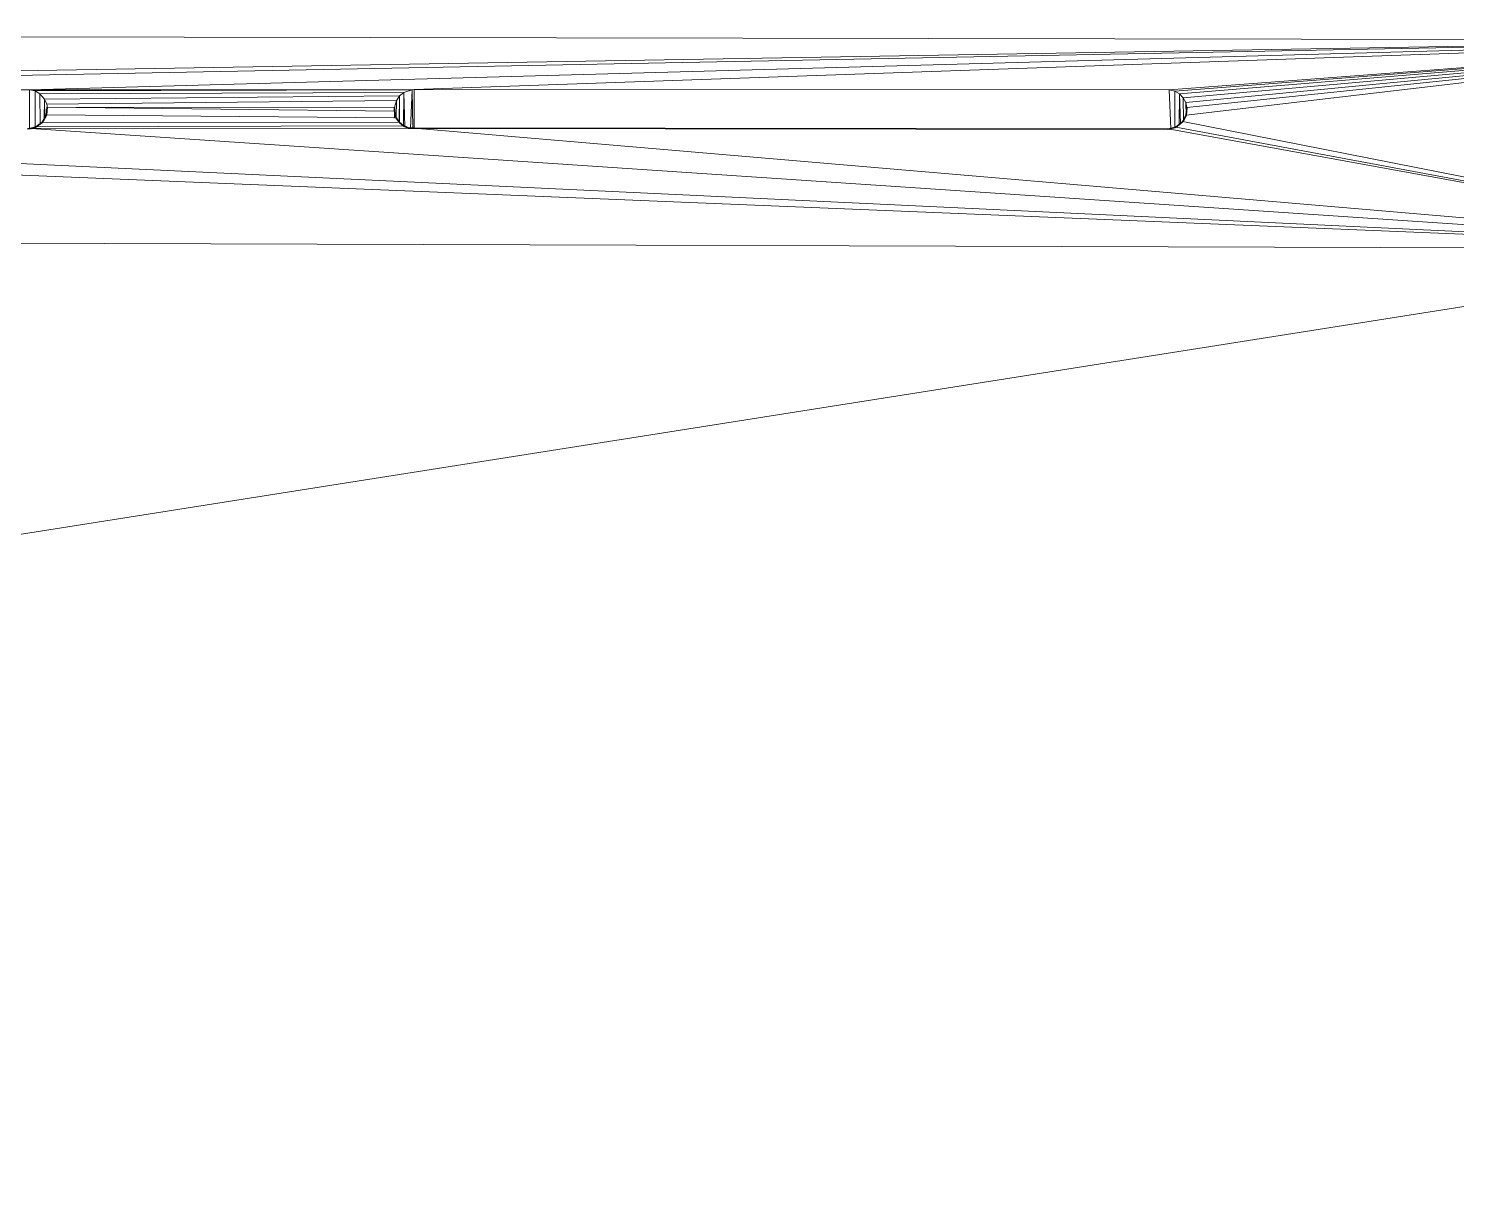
# Model space of a CAD drawing. Header units: inches. Extents: x 1 to 101, y 1 to 36.
# Drawn here: x 67.245 to 70.847, y 30.407 to 33.305 of the extents above; entities that cross this region are included whole.
import ezdxf

# ---------------------------------------------------------------- set-up
doc = ezdxf.new("R2010")
doc.units = ezdxf.units.IN
doc.header["$MEASUREMENT"] = 0
doc.layers.add('Default', color=7, linetype='Continuous')

msp = doc.modelspace()

# ---------------------------------------------------------------- linework, layer by layer
at = {"layer": 'Default', "color": 9, "lineweight": 0, "transparency": 33554687}
msp.add_line((71.7862, 33.2755), (55.9805, 33.3047), dxfattribs=at).dxf.unprotected_set("ltscale", 0)
at = {"layer": 'Default', "color": 9, "lineweight": 0, "true_color": 0xc7c7c7, "transparency": 33554687}
for p, q in [((55.9805, 33.3047), (71.7862, 33.2755)), ((71.7862, 33.2755), (64.3773, 33.1493)), ((64.3773, 33.1493), (71.7862, 33.2755)), ((65.3426, 33.1504), (71.7862, 33.2755)), ((71.7862, 33.2755), (65.3426, 33.1504)), ((71.7862, 33.2755), (67.2475, 33.1505)), ((67.2475, 33.1505), (71.7862, 33.2755)), ((71.7862, 33.2755), (68.2176, 33.1507)), ((67.2475, 33.1505), (65.3426, 33.1504)), ((68.2126, 33.1505), (67.2475, 33.1505)), ((68.2176, 33.1507), (68.2126, 33.1505))]:
    msp.add_line(p, q, dxfattribs=at).dxf.unprotected_set("ltscale", 0)
at = {"layer": 'Default', "color": 7, "lineweight": 15, "ltscale": 5.401311, "transparency": 33554687}
for p, q in [((71.7862, 33.2755), (55.9805, 33.3047)), ((71.7862, 33.2755), (64.3773, 33.1493)), ((65.3426, 33.1504), (71.7862, 33.2755)), ((71.7862, 33.2755), (67.2475, 33.1505)), ((68.2176, 33.1507), (71.7862, 33.2755)), ((71.7862, 33.2755), (70.1225, 33.15)), ((70.1363, 33.1466), (71.7862, 33.2755)), ((71.7862, 33.2755), (70.1481, 33.1398)), ((70.1579, 33.13), (71.7862, 33.2755)), ((71.7862, 33.2755), (70.1645, 33.1178)), ((70.1655, 33.0865), (71.7862, 33.2755)), ((70.1673, 33.1055), (71.7862, 33.2755)), ((67.2475, 33.1505), (65.3426, 33.1504)), ((67.2475, 33.0522), (67.2475, 33.1505)), ((67.2475, 33.1505), (67.2613, 33.1472)), ((67.2475, 33.1505), (68.2126, 33.1505)), ((68.2126, 33.1505), (67.2613, 33.1472)), ((67.2613, 33.1472), (67.2613, 33.0558)), ((67.2613, 33.1472), (67.2738, 33.1399)), ((68.1915, 33.1433), (67.2738, 33.1399)), ((67.2744, 33.0641), (67.2738, 33.1399)), ((67.2738, 33.1399), (67.2855, 33.1268)), ((68.1811, 33.1351), (68.1915, 33.1433)), ((68.1907, 33.0593), (68.1915, 33.1433)), ((68.1915, 33.1433), (68.2126, 33.1505)), ((68.1915, 33.1433), (68.1942, 33.0577)), ((68.2126, 33.1505), (68.2088, 33.0537)), ((68.2126, 33.1505), (68.2176, 33.1507)), ((68.2126, 33.1505), (68.2141, 33.0537)), ((70.1225, 33.15), (68.2176, 33.1507)), ((68.2176, 33.1507), (68.2176, 33.0537)), ((70.1268, 33.0525), (70.1225, 33.15)), ((70.1225, 33.15), (70.1363, 33.1466)), ((70.1363, 33.1466), (70.1363, 33.0552)), ((70.1363, 33.1466), (70.1481, 33.1398)), ((70.1473, 33.0624), (70.1481, 33.1398)), ((70.1481, 33.1398), (70.1511, 33.0654)), ((70.1481, 33.1398), (70.1579, 33.13)), ((67.2855, 33.1268), (67.284, 33.076)), ((68.1811, 33.1351), (67.2855, 33.1268)), ((67.291, 33.1141), (67.2855, 33.1268)), ((67.2855, 33.1268), (67.2861, 33.0796)), ((68.1731, 33.1231), (67.291, 33.1141)), ((67.2916, 33.1102), (67.291, 33.1141)), ((67.2916, 33.1102), (67.2923, 33.1063)), ((68.1678, 33.106), (67.2923, 33.1063)), ((67.2923, 33.1063), (68.1678, 33.0963)), ((68.1678, 33.106), (68.1704, 33.115)), ((68.1704, 33.115), (68.1731, 33.1231)), ((68.1731, 33.1231), (68.1724, 33.0797)), ((68.1731, 33.1231), (68.1737, 33.124)), ((68.1737, 33.124), (68.1811, 33.1351)), ((68.1811, 33.1351), (68.1801, 33.0683)), ((68.1811, 33.0674), (68.1811, 33.1351)), ((70.1579, 33.13), (70.1584, 33.0728)), ((70.1579, 33.13), (70.1645, 33.1178)), ((70.1645, 33.1178), (70.1673, 33.1055)), ((70.1645, 33.1178), (70.1655, 33.0865)), ((68.1801, 33.0683), (67.279, 33.0674)), ((68.1678, 33.0797), (67.2905, 33.0872)), ((68.1724, 33.0797), (68.1678, 33.0797)), ((71.7862, 32.7486), (70.1567, 33.0702)), ((64.3676, 33.0525), (71.7862, 32.7486)), ((71.7862, 32.7486), (65.3426, 33.0532)), ((68.2032, 33.0537), (67.2507, 33.0525)), ((67.2507, 33.0525), (71.7862, 32.7486)), ((68.1907, 33.0593), (67.2642, 33.0567)), ((71.7862, 32.7486), (68.2176, 33.0537)), ((70.1238, 33.0511), (71.7862, 32.7486)), ((70.1392, 33.056), (71.7862, 32.7486)), ((55.9805, 32.7991), (71.7862, 32.7486))]:
    msp.add_line(p, q, dxfattribs=at)
at = {"layer": 'Default', "color": 9, "lineweight": 0, "true_color": 0xc8c8c8, "transparency": 33554687}
for p, q in [((68.2176, 33.1507), (71.7862, 33.2755)), ((71.7862, 33.2755), (70.1225, 33.15)), ((70.1363, 33.1466), (71.7862, 33.2755)), ((71.7862, 33.2755), (70.1481, 33.1398)), ((70.1481, 33.1398), (71.7862, 33.2755)), ((71.7862, 33.2755), (70.1579, 33.13)), ((70.1645, 33.1178), (71.7862, 33.2755)), ((70.1655, 33.0865), (71.7862, 33.2755)), ((71.7862, 33.2755), (70.1655, 33.0865)), ((70.1673, 33.1055), (71.7862, 33.2755)), ((71.7862, 33.2755), (70.1673, 33.1055)), ((67.2613, 33.1472), (68.2126, 33.1505)), ((67.2738, 33.1399), (67.2613, 33.1472)), ((68.1915, 33.1433), (67.2738, 33.1399)), ((67.2738, 33.1399), (68.1915, 33.1433)), ((67.2855, 33.1268), (67.2738, 33.1399)), ((68.1915, 33.1433), (68.1811, 33.1351)), ((68.2126, 33.1505), (68.1915, 33.1433)), ((70.1225, 33.15), (68.2176, 33.1507)), ((70.1481, 33.1398), (70.1363, 33.1466)), ((70.1579, 33.13), (70.1481, 33.1398)), ((68.1811, 33.1351), (67.2855, 33.1268)), ((67.2855, 33.1268), (68.1811, 33.1351)), ((67.291, 33.1141), (67.2855, 33.1268)), ((67.2905, 33.0872), (67.2923, 33.1063)), ((67.291, 33.1141), (68.1731, 33.1231)), ((68.1731, 33.1231), (67.291, 33.1141)), ((67.2916, 33.1102), (67.291, 33.1141)), ((67.2923, 33.1063), (67.2916, 33.1102)), ((68.1678, 33.106), (67.2923, 33.1063)), ((67.2923, 33.1063), (68.1678, 33.0963)), ((68.1678, 33.0963), (67.2923, 33.1063)), ((67.2923, 33.1063), (68.1678, 33.106)), ((68.1704, 33.115), (68.1678, 33.106)), ((68.1678, 33.106), (68.1678, 33.0963)), ((68.1731, 33.1231), (68.1704, 33.115)), ((68.1737, 33.124), (68.1731, 33.1231)), ((68.1811, 33.1351), (68.1737, 33.124)), ((70.1673, 33.1055), (70.1645, 33.1178)), ((70.1655, 33.0865), (70.1673, 33.1055)), ((68.1678, 33.0797), (67.2905, 33.0872)), ((68.1678, 33.0963), (68.1678, 33.0797)), ((70.1511, 33.0654), (70.1567, 33.0702)), ((70.1567, 33.0702), (70.1584, 33.0728)), ((71.7862, 32.7486), (70.1567, 33.0702)), ((70.1567, 33.0702), (71.7862, 32.7486)), ((70.1584, 33.0728), (70.1655, 33.0865)), ((71.7862, 32.7486), (64.3676, 33.0525)), ((64.3676, 33.0525), (71.7862, 32.7486)), ((65.3426, 33.0532), (71.7862, 32.7486)), ((71.7862, 32.7486), (65.3426, 33.0532)), ((67.2426, 33.0518), (67.2475, 33.0522)), ((67.2475, 33.0522), (67.2507, 33.0525)), ((67.2507, 33.0525), (67.2613, 33.0558)), ((68.2032, 33.0537), (67.2507, 33.0525)), ((67.2507, 33.0525), (68.2032, 33.0537)), ((71.7862, 32.7486), (67.2507, 33.0525)), ((67.2507, 33.0525), (71.7862, 32.7486)), ((67.2613, 33.0558), (67.2642, 33.0567)), ((67.2642, 33.0567), (68.1907, 33.0593)), ((68.1907, 33.0593), (68.1942, 33.0577)), ((68.1942, 33.0577), (68.197, 33.0565)), ((68.197, 33.0565), (68.2032, 33.0537)), ((68.2032, 33.0537), (68.2066, 33.0534)), ((68.2066, 33.0534), (68.2088, 33.0537)), ((68.2088, 33.0537), (68.2141, 33.0537)), ((68.2141, 33.0537), (68.2176, 33.0537)), ((68.2176, 33.0537), (71.7862, 32.7486)), ((71.7862, 32.7486), (68.2176, 33.0537)), ((68.2176, 33.0537), (70.1176, 33.0511)), ((70.1176, 33.0511), (70.1225, 33.0514)), ((70.1225, 33.0514), (70.1238, 33.0511)), ((70.1238, 33.0511), (70.1268, 33.0525)), ((70.1238, 33.0511), (71.7862, 32.7486)), ((71.7862, 32.7486), (70.1238, 33.0511)), ((70.1268, 33.0525), (70.1363, 33.0552)), ((70.1363, 33.0552), (70.1392, 33.056)), ((70.1392, 33.056), (70.1473, 33.0624)), ((71.7862, 32.7486), (70.1392, 33.056)), ((70.1392, 33.056), (71.7862, 32.7486)), ((70.1473, 33.0624), (70.1511, 33.0654)), ((71.7862, 32.7486), (55.9805, 32.7991))]:
    msp.add_line(p, q, dxfattribs=at).dxf.unprotected_set("ltscale", 0)
at = {"layer": 'Default', "color": 251, "lineweight": 0, "true_color": 0x626262, "transparency": 33554687}
for p, q in [((70.1579, 33.13), (71.7862, 33.2755)), ((71.7862, 33.2755), (70.1645, 33.1178)), ((70.1645, 33.1178), (70.1579, 33.13))]:
    msp.add_line(p, q, dxfattribs=at).dxf.unprotected_set("ltscale", 0)
at = {"layer": 'Default', "color": 8, "lineweight": 0, "true_color": 0x797979, "transparency": 33554687}
for p, q in [((65.3426, 33.1504), (67.2475, 33.1505)), ((67.2475, 33.1505), (67.2475, 33.0522)), ((67.2475, 33.0522), (67.2426, 33.0518))]:
    msp.add_line(p, q, dxfattribs=at).dxf.unprotected_set("ltscale", 0)
at = {"layer": 'Default', "color": 8, "lineweight": 0, "true_color": 0x7a7a7a, "transparency": 33554687}
for p, q in [((68.2176, 33.0537), (68.2176, 33.1507)), ((68.2176, 33.1507), (70.1225, 33.15)), ((70.1225, 33.15), (70.1268, 33.0525)), ((70.1176, 33.0511), (68.2176, 33.0537)), ((70.1225, 33.0514), (70.1176, 33.0511)), ((70.1238, 33.0511), (70.1225, 33.0514)), ((70.1268, 33.0525), (70.1238, 33.0511))]:
    msp.add_line(p, q, dxfattribs=at).dxf.unprotected_set("ltscale", 0)
at = {"layer": 'Default', "color": 7, "lineweight": 35, "ltscale": 5.401311, "transparency": 33554687}
for p, q in [((67.2923, 33.1063), (67.2905, 33.0872)), ((68.1678, 33.0963), (68.1678, 33.106)), ((70.1673, 33.1055), (70.1655, 33.0865)), ((67.279, 33.0674), (67.2744, 33.0641)), ((67.284, 33.076), (67.279, 33.0674)), ((67.2861, 33.0796), (67.284, 33.076)), ((67.2905, 33.0872), (67.2861, 33.0796)), ((68.1724, 33.0797), (68.1678, 33.0963)), ((68.1724, 33.0797), (68.1801, 33.0683)), ((68.1811, 33.0674), (68.1801, 33.0683)), ((68.1907, 33.0593), (68.1811, 33.0674)), ((70.1511, 33.0654), (70.1567, 33.0702)), ((70.1584, 33.0728), (70.1567, 33.0702)), ((70.1655, 33.0865), (70.1584, 33.0728)), ((67.2475, 33.0522), (67.2426, 33.0518)), ((67.2507, 33.0525), (67.2475, 33.0522)), ((67.2613, 33.0558), (67.2507, 33.0525)), ((67.2613, 33.0558), (67.2642, 33.0567)), ((67.2744, 33.0641), (67.2642, 33.0567)), ((68.1942, 33.0577), (68.1907, 33.0593)), ((68.197, 33.0565), (68.1942, 33.0577)), ((68.197, 33.0565), (68.2032, 33.0537)), ((68.2032, 33.0537), (68.2066, 33.0534)), ((68.2066, 33.0534), (68.2088, 33.0537)), ((68.2088, 33.0537), (68.2141, 33.0537)), ((68.2141, 33.0537), (68.2176, 33.0537)), ((70.1176, 33.0511), (68.2176, 33.0537)), ((70.1225, 33.0514), (70.1176, 33.0511)), ((70.1238, 33.0511), (70.1225, 33.0514)), ((70.1238, 33.0511), (70.1268, 33.0525)), ((70.1268, 33.0525), (70.1363, 33.0552)), ((70.1392, 33.056), (70.1363, 33.0552)), ((70.1473, 33.0624), (70.1392, 33.056)), ((70.1511, 33.0654), (70.1473, 33.0624))]:
    msp.add_line(p, q, dxfattribs=at)
at = {"layer": 'Default', "color": 253, "lineweight": 0, "true_color": 0xb3b3b3, "transparency": 33554687}
for p, q in [((67.2744, 33.0641), (67.279, 33.0674)), ((67.279, 33.0674), (67.284, 33.076)), ((67.279, 33.0674), (68.1801, 33.0683)), ((68.1801, 33.0683), (67.279, 33.0674)), ((67.284, 33.076), (67.2861, 33.0796)), ((67.2861, 33.0796), (67.2905, 33.0872)), ((67.2905, 33.0872), (68.1678, 33.0797)), ((68.1678, 33.0797), (68.1724, 33.0797)), ((68.1724, 33.0797), (68.1801, 33.0683)), ((68.1801, 33.0683), (68.1811, 33.0674)), ((68.1811, 33.0674), (68.1907, 33.0593)), ((67.2642, 33.0567), (67.2744, 33.0641)), ((68.1907, 33.0593), (67.2642, 33.0567))]:
    msp.add_line(p, q, dxfattribs=at).dxf.unprotected_set("ltscale", 0)
at = {"layer": 'Default', "color": 9, "lineweight": 0, "true_color": 0xcbcbcb, "transparency": 33554687}
for p, q in [((55.9805, 32.7991), (71.7862, 32.7486)), ((55.9964, 30.2588), (71.7862, 32.7486)), ((71.7862, 32.7486), (55.9964, 30.2588))]:
    msp.add_line(p, q, dxfattribs=at).dxf.unprotected_set("ltscale", 0)

doc.saveas('drawing.dxf')
